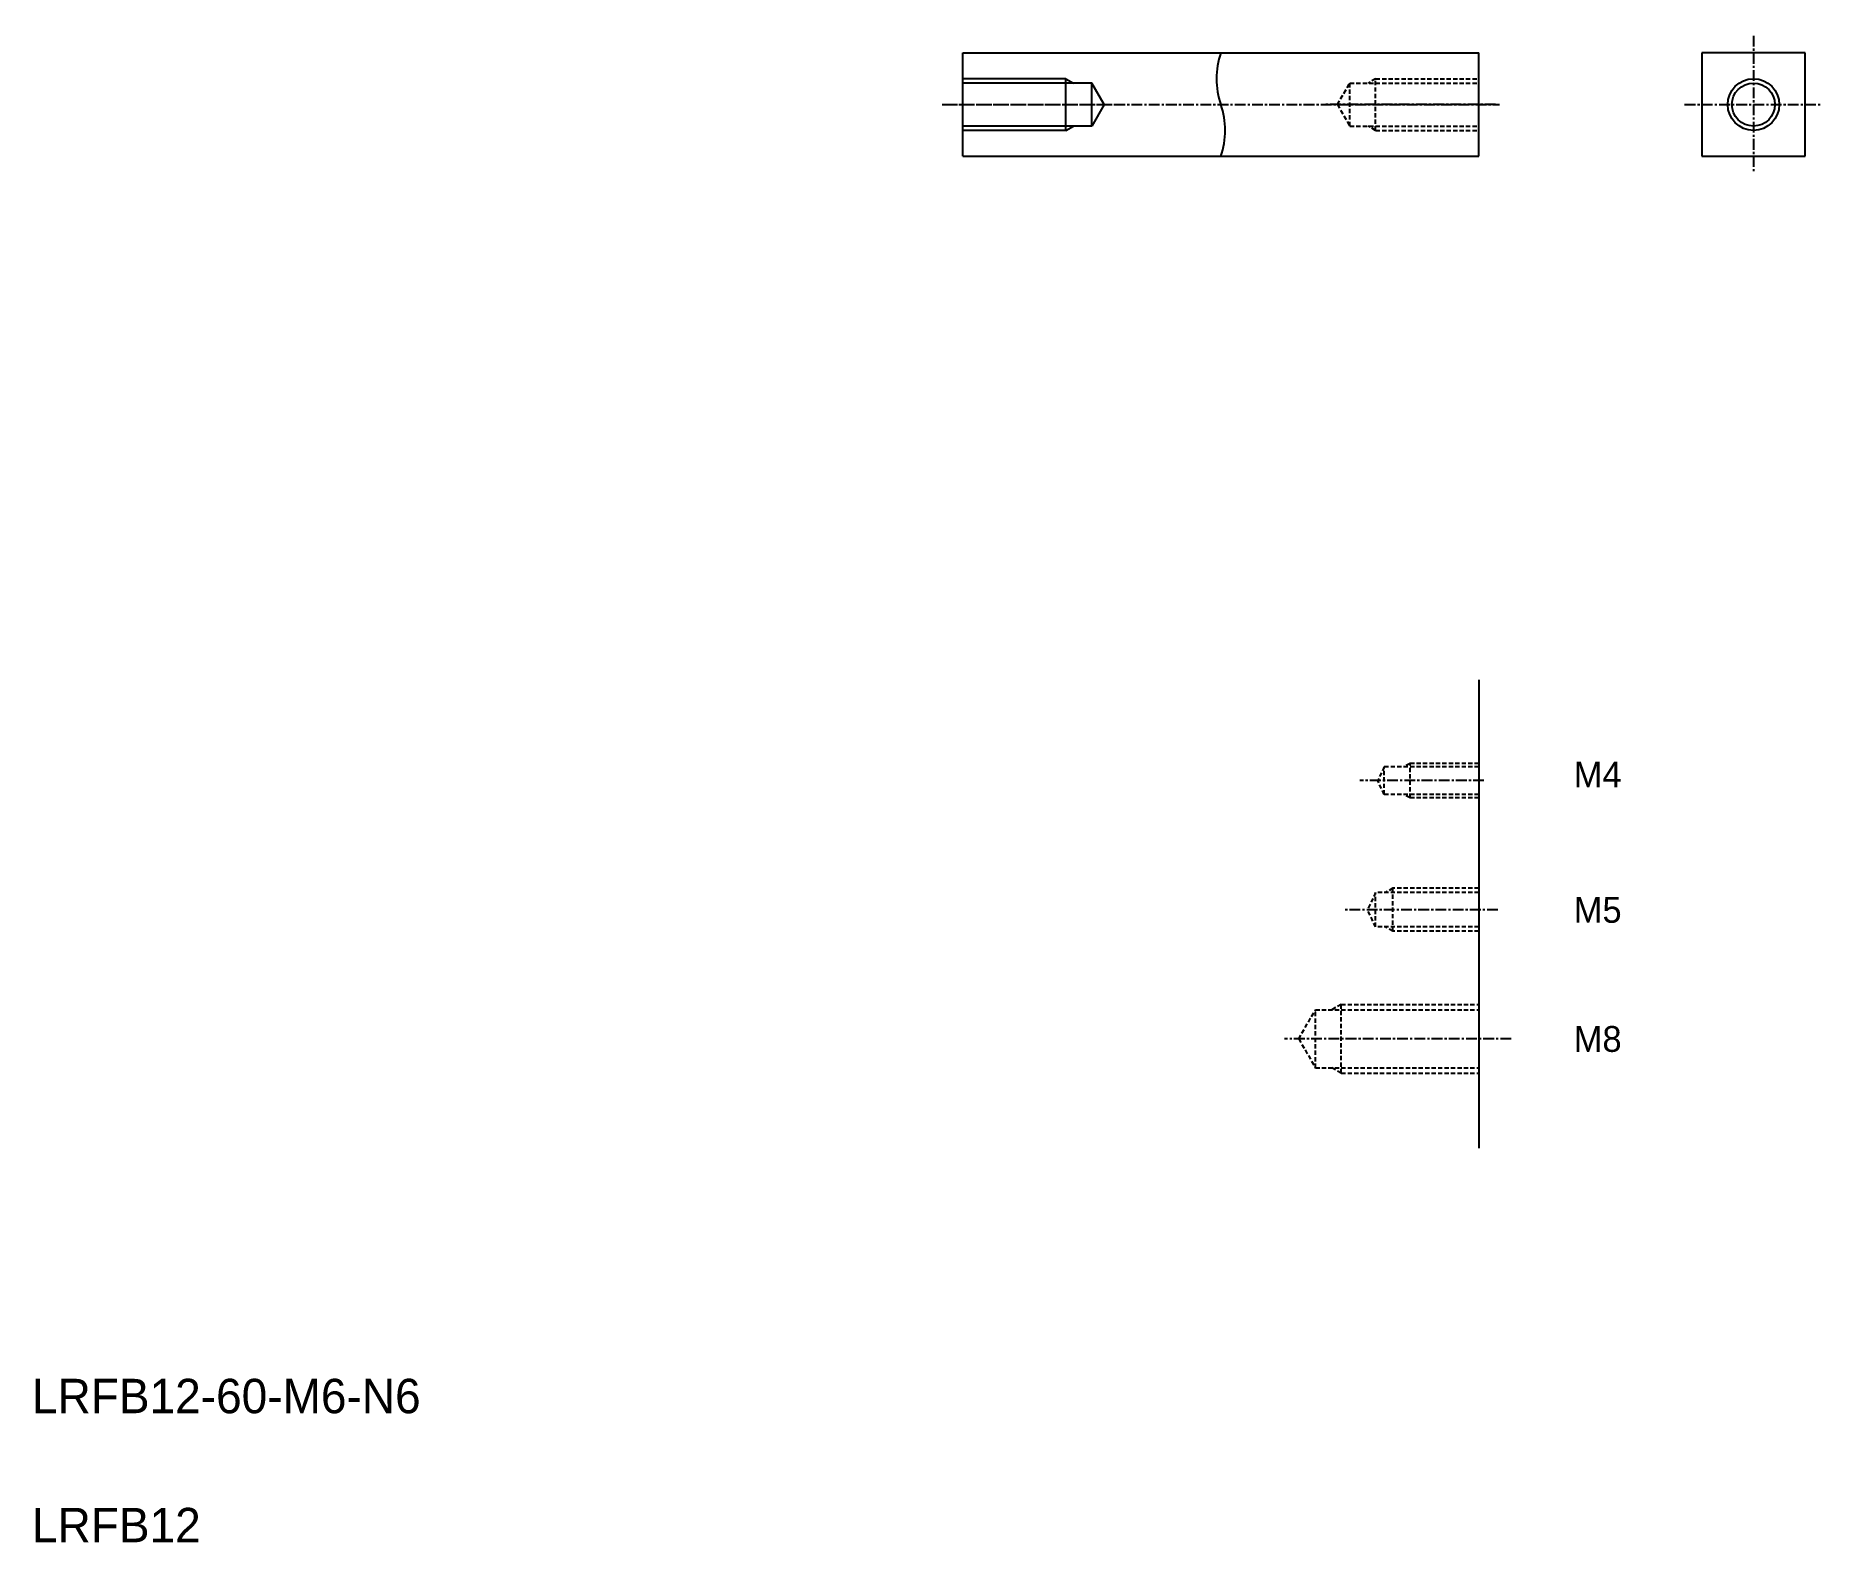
# Model space of a CAD drawing. Extents: x -7 to 200, y 106 to 281.
import ezdxf

# ---------------------------------------------------------------- set-up
doc = ezdxf.new("R2010")
doc.units = 0
doc.linetypes.add('CENTER', pattern=[2, 1.25, -0.25, 0.25, -0.25])
doc.linetypes.add('DASHED', pattern=[0.75, 0.5, -0.25])
doc.layers.get('0').update_dxf_attribs({"linetype": 'CONTINUOUS'})
doc.layers.add('CENTER', color=1, linetype='CENTER')

msp = doc.modelspace()

# ---------------------------------------------------------------- linework, layer by layer
at = {"color": 7, "linetype": 'CONTINUOUS'}
for p, q in [((100.43, 278.94), (160.43, 278.94)), ((100.43, 266.94), (100.43, 278.94)), ((160.43, 266.94), (160.43, 278.94)), ((198.35, 278.94), (186.35, 278.94)), ((186.35, 278.94), (186.35, 266.94)), ((198.35, 266.94), (198.35, 278.94)), ((115.43, 275.44), (100.43, 275.44)), ((112.43, 269.94), (112.43, 275.94)), ((115.43, 270.44), (115.43, 275.44)), ((116.88, 272.94), (115.43, 275.44)), ((116.88, 272.94), (115.43, 270.44)), ((115.43, 270.44), (100.43, 270.44)), ((100.43, 266.94), (160.43, 266.94)), ((186.35, 266.94), (198.35, 266.94)), ((160.43, 206.09), (160.43, 151.65))]:
    msp.add_line(p, q, dxfattribs=at)
at = {"linetype": 'CONTINUOUS'}
msp.add_line((100.43, 269.94), (100.43, 275.94), dxfattribs=at)
at = {"color": 3, "linetype": 'CONTINUOUS'}
for p, q in [((112.43, 275.94), (100.43, 275.94)), ((112.43, 275.94), (113.3, 275.44)), ((112.43, 269.94), (113.3, 270.44)), ((112.43, 269.94), (100.43, 269.94))]:
    msp.add_line(p, q, dxfattribs=at)
at = {"color": 3, "linetype": 'DASHED'}
for p, q in [((143.99, 272.94), (145.43, 275.44)), ((145.43, 270.44), (145.43, 275.44)), ((145.43, 275.44), (160.43, 275.44)), ((148.43, 275.94), (147.57, 275.44)), ((148.43, 269.94), (148.43, 275.94)), ((148.43, 275.94), (160.43, 275.94)), ((143.99, 272.94), (145.43, 270.44)), ((145.43, 270.44), (160.43, 270.44)), ((148.43, 269.94), (147.57, 270.44)), ((148.43, 269.94), (160.43, 269.94)), ((149.43, 195.96), (148.67, 194.36)), ((149.43, 192.76), (149.43, 195.96)), ((160.43, 195.96), (149.43, 195.96)), ((152.43, 196.36), (151.74, 195.96)), ((152.43, 192.36), (152.43, 196.36)), ((160.43, 196.36), (152.43, 196.36)), ((149.43, 192.76), (148.67, 194.36)), ((160.43, 192.76), (149.43, 192.76)), ((152.43, 192.36), (151.74, 192.76)), ((160.43, 192.36), (152.43, 192.36)), ((148.43, 181.36), (147.48, 179.36)), ((160.43, 181.36), (148.43, 181.36)), ((148.43, 177.36), (148.43, 181.36)), ((150.43, 181.86), (149.57, 181.36)), ((150.43, 176.86), (150.43, 181.86)), ((160.43, 181.86), (150.43, 181.86)), ((148.43, 177.36), (147.48, 179.36)), ((160.43, 177.36), (148.43, 177.36)), ((150.43, 176.86), (149.57, 177.36)), ((160.43, 176.86), (150.43, 176.86)), ((144.43, 168.36), (143.35, 167.73)), ((144.43, 168.36), (160.43, 168.36)), ((144.43, 160.36), (144.43, 168.36)), ((139.49, 164.36), (141.43, 167.73)), ((141.43, 167.73), (160.43, 167.73)), ((141.43, 160.98), (141.43, 167.73)), ((139.49, 164.36), (141.43, 160.98)), ((141.43, 160.98), (160.43, 160.98)), ((144.43, 160.36), (143.35, 160.98)), ((144.43, 160.36), (160.43, 160.36))]:
    msp.add_line(p, q, dxfattribs=at)
at = {"color": 3, "linetype": 'CONTINUOUS'}
msp.add_circle((192.35, 272.94), 3, dxfattribs=at)
at = {"color": 7, "linetype": 'CONTINUOUS'}
msp.add_circle((192.35, 272.94), 2.5, dxfattribs=at)
at = {"color": 3, "linetype": 'CONTINUOUS'}
for centre, start, end in [((139.18, 275.94), 161.0754, 198.9246), ((121.68, 269.94), 341.0754, 18.9246)]:
    msp.add_arc(centre, 9.25, start, end, dxfattribs=at)
at = {"layer": 'CENTER', "color": 1, "linetype": 'CENTER'}
for p, q in [((192.35, 280.94), (192.35, 264.94)), ((98.06, 272.94), (162.81, 272.94)), ((98.49, 272.94), (118.42, 272.94)), ((162.38, 272.94), (142.59, 272.94)), ((184.35, 272.94), (200.35, 272.94)), ((161.02, 194.36), (146.6, 194.36)), ((162.64, 179.36), (144.86, 179.36)), ((164.19, 164.36), (137.85, 164.36))]:
    msp.add_line(p, q, dxfattribs=at)

# ---------------------------------------------------------------- texts
at = {"color": 7, "linetype": 'CONTINUOUS'}
for s, height, p in [('M4', 3, (171.45, 193.58)), ('M5', 3, (171.45, 177.84)), ('M8', 3, (171.45, 162.84)), ('LRFB12-60-M6-N6', 4, (-7.76, 120.84)), ('LRFB12', 4, (-7.76, 105.84))]:
    msp.add_text(s, height=height, dxfattribs=at).set_placement(p)

doc.saveas('drawing.dxf')
